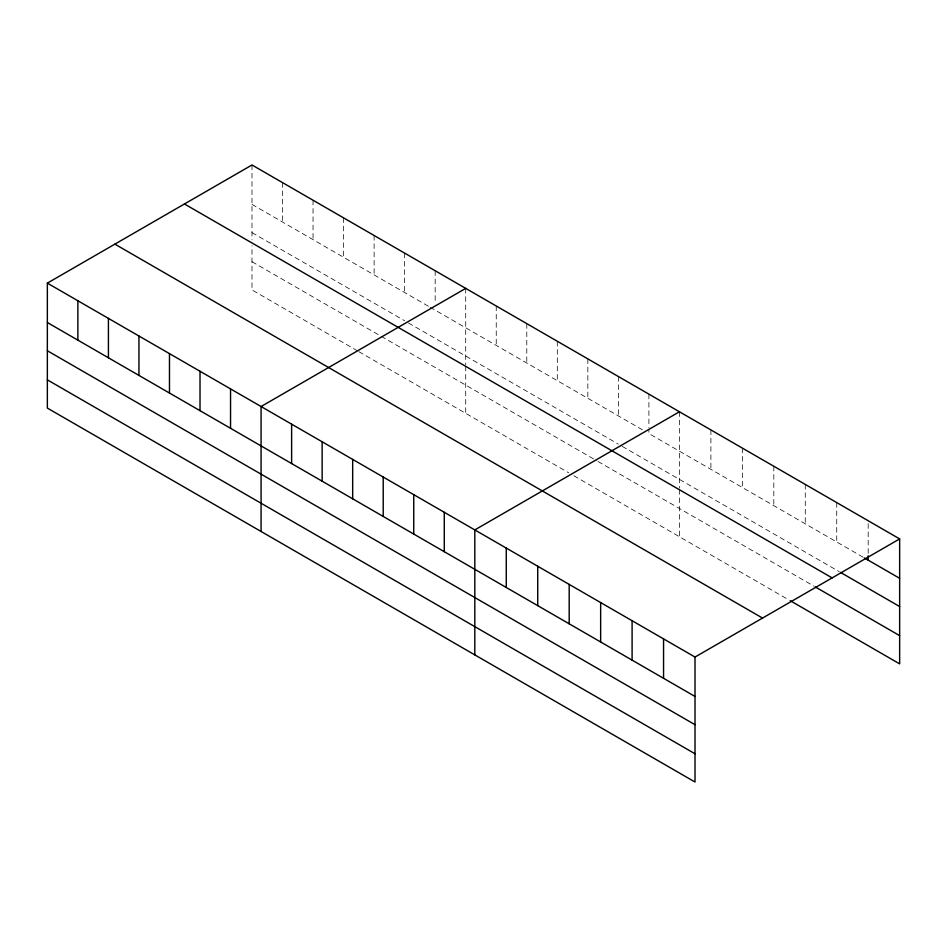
<?xml version="1.0" encoding="UTF-8"?>
<svg xmlns="http://www.w3.org/2000/svg" width="947" height="947" viewBox="0 0 947 947"><rect width="100%" height="100%" fill="white"/><g stroke="black" fill="none" stroke-linecap="round" stroke-linejoin="round"><path stroke-width="0.71" stroke-dasharray="4.74 3.55" d="M251.985 204.386L428.813 306.485M430.092 307.219L642.551 429.879M863.155 557.238L648.908 433.548L648.908 429.169M251.985 232.619L404.641 320.761M408.465 322.963L618.379 444.155M622.191 446.357L839.255 571.68M251.985 261.715L596.752 460.763M598.019 461.497L814.089 586.24M357.575 350.911L251.985 289.948L251.985 245.711M358.842 351.645L568.756 472.837M573.846 475.773L788.922 599.948M868.186 523.667L868.186 555.771M836.734 502.585L836.734 541.992M805.27 484.426L805.27 523.821M773.817 466.267L773.817 505.662M742.353 448.097L742.353 487.504M710.901 429.938L710.901 469.333M679.437 411.779L679.437 488.143M679.437 489.599L679.437 536.736M648.908 394.153L648.908 427.713M618.379 376.515L618.379 415.922M587.838 358.889L587.838 398.296M557.31 341.263L557.31 380.658M526.781 323.637L526.781 363.032M496.24 306.011L496.24 345.406M465.711 288.385L465.711 364.737M465.711 366.193L465.711 413.342M435.182 270.747L435.182 302.851M404.641 253.121L404.641 292.528M374.112 235.495L374.112 274.89M343.583 217.869L343.583 257.264M313.043 200.243L313.043 239.638M282.514 182.617L282.514 222.012M251.985 164.979L251.985 239.887"/><path stroke-width="1.42" d="M695.015 724.692L695.015 657.052L47.35 283.129L47.35 408.086L695.015 782.021L695.015 724.692L47.35 350.757M790.177 600.67L899.65 663.871L899.65 538.914L251.985 164.979L47.35 283.129M465.711 288.385L261.076 406.523L261.076 531.48M679.437 411.779L474.814 529.918L474.814 654.886M695.015 657.052L899.65 538.914M864.422 557.972L899.65 578.309M840.51 572.402L899.65 606.542M184.452 203.972L832.117 577.895M815.343 586.962L899.65 635.638M114.883 244.137L762.548 618.071M47.35 322.525L695.015 696.459M47.35 379.854L695.015 753.776M868.186 555.771L868.186 560.151M663.563 638.894L663.563 678.289M632.099 620.735L632.099 660.13M600.647 602.564L600.647 641.971M569.183 584.406L569.183 623.801M537.73 566.247L537.73 605.642M506.266 548.076L506.266 587.483M444.273 512.291L444.273 551.687M413.744 494.665L413.744 534.061M383.215 477.039L383.215 516.435M352.675 459.402L352.675 498.809M322.146 441.776L322.146 481.183M291.617 424.149L291.617 463.545M230.547 388.897L230.547 428.293M200.018 371.271L200.018 410.667M169.477 353.633L169.477 393.041M138.949 336.007L138.949 375.414M108.42 318.381L108.42 357.777M77.879 300.755L77.879 340.151"/></g></svg>
